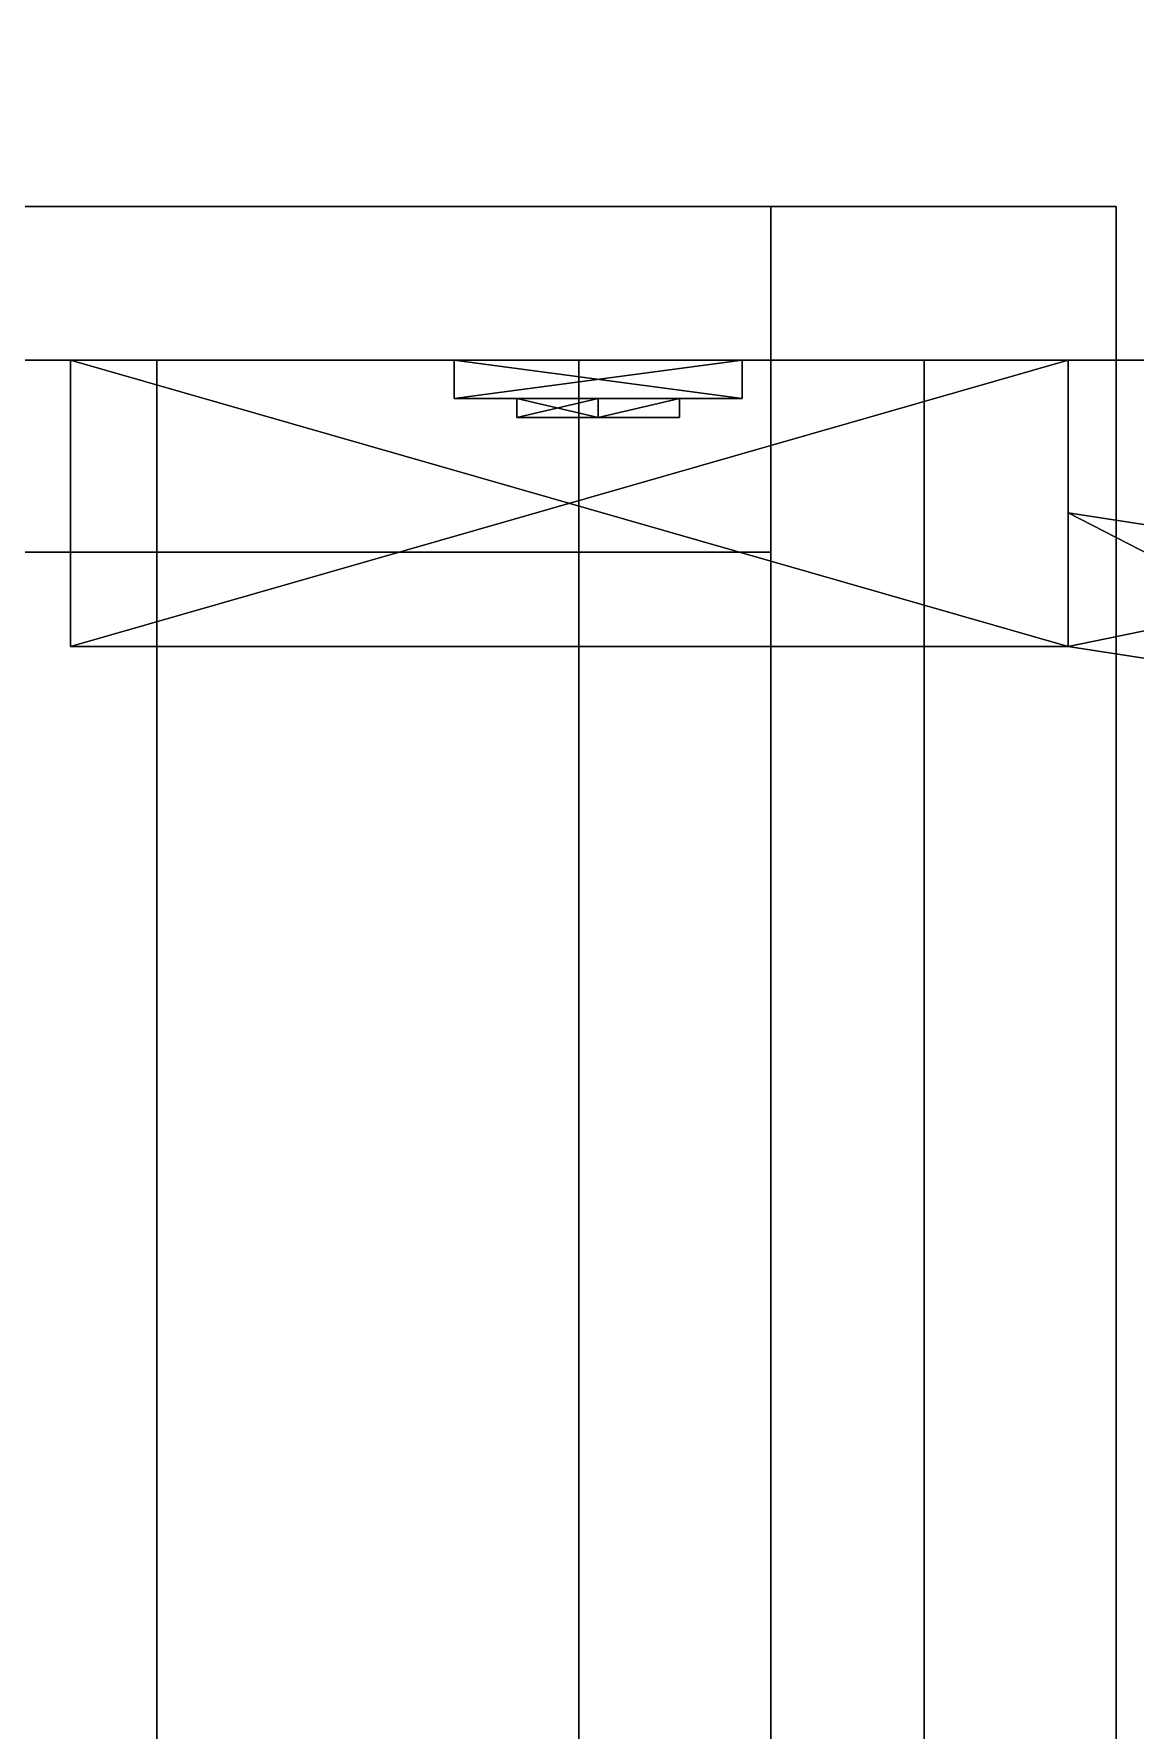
# Model space of a CAD drawing. Extents: x 0 to 2825, y -3457 to 0.
# Drawn here: x 663.6 to 721, y -1966.4 to -1878 of the extents above; entities that cross this region are included whole.
import ezdxf

# ---------------------------------------------------------------- set-up
doc = ezdxf.new("R2010")
doc.units = 0
for name, color, linetype in [('LAYER0', 7, 'CONTINUOUS'), ('LAYER1', 7, 'CONTINUOUS'), ('LAYER385', 253, 'CONTINUOUS'), ('LAYER389', 7, 'CONTINUOUS'), ('LAYER393', 7, 'CONTINUOUS'), ('LAYER394', 7, 'CONTINUOUS'), ('LAYER532', 7, 'CONTINUOUS'), ('LAYER533', 7, 'CONTINUOUS'), ('LAYER547', 253, 'CONTINUOUS'), ('LAYER549', 253, 'CONTINUOUS'), ('LAYER551', 253, 'CONTINUOUS'), ('LAYER553', 253, 'CONTINUOUS'), ('LAYER555', 253, 'CONTINUOUS'), ('LAYER588', 253, 'CONTINUOUS'), ('LAYER694', 253, 'CONTINUOUS')]:
    doc.layers.add(name, color=color, linetype=linetype)

msp = doc.modelspace()

# ---------------------------------------------------------------- linework, layer by layer
at = {"layer": 'LAYER0', "invisible_edges": 1}
for points in [[(2825, 0), (0, -3457), (0, 0), (2825, 0)], [(2825, -3457, 5), (0, 0, 5), (0, -3457, 5), (2825, -3457, 5)], [(0, 0, 5), (2825, -3457, 5), (2825, 0, 5), (0, 0, 5)], [(0, -3457), (2825, 0), (2825, -3457), (0, -3457)]]:
    msp.add_3dface(points, dxfattribs=at)
at = {"layer": 'LAYER385', "invisible_edges": 1}
for points in [[(150, -1895, 5), (730, -1877, 5), (730, -1895, 5), (150, -1895, 5)], [(730, -1877, 5), (150, -1895, 5), (150, -1877, 5), (730, -1877, 5)], [(150, -1877, 2550), (730, -1895, 2550), (730, -1877, 2550), (150, -1877, 2550)], [(730, -1895, 2550), (150, -1877, 2550), (150, -1895, 2550), (730, -1895, 2550)], [(150, -1895, 5), (730, -1895, 2550), (150, -1895, 2550), (150, -1895, 5)], [(730, -1895, 2550), (150, -1895, 5), (730, -1895, 5), (730, -1895, 2550)]]:
    msp.add_3dface(points, dxfattribs=at)
at = {"layer": 'LAYER389', "invisible_edges": 1}
for points in [[(150, -2568, 2549), (730, -1895, 2549), (150, -1895, 2549), (150, -2568, 2549)], [(730, -1895, 2549), (150, -2568, 2549), (730, -2568, 2549), (730, -1895, 2549)], [(150, -1895, 2531), (730, -1895, 2549), (730, -1895, 2531), (150, -1895, 2531)], [(730, -1895, 2549), (150, -1895, 2531), (150, -1895, 2549), (730, -1895, 2549)], [(730, -2568, 2531), (150, -1895, 2531), (730, -1895, 2531), (730, -2568, 2531)], [(150, -1895, 2531), (730, -2568, 2531), (150, -2568, 2531), (150, -1895, 2531)]]:
    msp.add_3dface(points, dxfattribs=at)
at = {"layer": 'LAYER393', "invisible_edges": 1}
for points in [[(150, -1895, 85), (730, -2568, 85), (150, -2568, 85), (150, -1895, 85)], [(730, -2568, 85), (150, -1895, 85), (730, -1895, 85), (730, -2568, 85)], [(150, -1895, 85), (730, -1895, 103), (730, -1895, 85), (150, -1895, 85)], [(730, -1895, 103), (150, -1895, 85), (150, -1895, 103), (730, -1895, 103)], [(730, -1895, 103), (150, -2568, 103), (730, -2568, 103), (730, -1895, 103)], [(150, -2568, 103), (730, -1895, 103), (150, -1895, 103), (150, -2568, 103)]]:
    msp.add_3dface(points, dxfattribs=at)
at = {"layer": 'LAYER394', "invisible_edges": 1}
for points in [[(692, -1895, 85), (692, -2568, 5), (692, -2568, 85), (692, -1895, 85)], [(692, -2568, 5), (692, -1895, 85), (692, -1895, 5), (692, -2568, 5)], [(710, -1895, 5), (692, -2568, 5), (692, -1895, 5), (710, -1895, 5)], [(692, -2568, 5), (710, -1895, 5), (710, -2568, 5), (692, -2568, 5)], [(692, -1895, 85), (710, -1895, 5), (692, -1895, 5), (692, -1895, 85)], [(710, -1895, 5), (692, -1895, 85), (710, -1895, 85), (710, -1895, 5)], [(710, -2568, 85), (692, -1895, 85), (692, -2568, 85), (710, -2568, 85)], [(692, -1895, 85), (710, -2568, 85), (710, -1895, 85), (692, -1895, 85)], [(710, -1895, 5), (710, -2568, 85), (710, -2568, 5), (710, -1895, 5)], [(710, -2568, 85), (710, -1895, 5), (710, -1895, 85), (710, -2568, 85)]]:
    msp.add_3dface(points, dxfattribs=at)
at = {"layer": 'LAYER532', "invisible_edges": 1}
for points in [[(174.6, -2568, 1989), (670, -1895, 1989), (174.6, -1895, 1989), (174.6, -2568, 1989)], [(670, -1895, 1989), (174.6, -2568, 1989), (670, -2568, 1989), (670, -1895, 1989)], [(174.6, -1895, 1971), (670, -1895, 1989), (670, -1895, 1971), (174.6, -1895, 1971)], [(670, -1895, 1989), (174.6, -1895, 1971), (174.6, -1895, 1989), (670, -1895, 1989)], [(670, -2568, 1971), (174.6, -1895, 1971), (670, -1895, 1971), (670, -2568, 1971)], [(174.6, -1895, 1971), (670, -2568, 1971), (174.6, -2568, 1971), (174.6, -1895, 1971)], [(670, -2568, 1971), (670, -1895, 1989), (670, -2568, 1989), (670, -2568, 1971)], [(670, -1895, 1989), (670, -2568, 1971), (670, -1895, 1971), (670, -1895, 1989)]]:
    msp.add_3dface(points, dxfattribs=at)
at = {"layer": 'LAYER533', "invisible_edges": 1}
for points in [[(174.6, -2568, 971), (670, -1895, 971), (174.6, -1895, 971), (174.6, -2568, 971)], [(670, -1895, 971), (174.6, -2568, 971), (670, -2568, 971), (670, -1895, 971)], [(174.6, -1895, 953), (670, -1895, 971), (670, -1895, 953), (174.6, -1895, 953)], [(670, -1895, 971), (174.6, -1895, 953), (174.6, -1895, 971), (670, -1895, 971)], [(670, -2568, 953), (174.6, -1895, 953), (670, -1895, 953), (670, -2568, 953)], [(174.6, -1895, 953), (670, -2568, 953), (174.6, -2568, 953), (174.6, -1895, 953)], [(670, -2568, 953), (670, -1895, 971), (670, -2568, 971), (670, -2568, 953)], [(670, -1895, 971), (670, -2568, 953), (670, -1895, 953), (670, -1895, 971)]]:
    msp.add_3dface(points, dxfattribs=at)
at = {"layer": 'LAYER547'}
for points in [[(717.5, -1895, 181.2174), (717.5, -1909.921, 181.2174), (665.5, -1895, 181.2174), (717.5, -1895, 181.2174)], [(665.5, -1895, 181.2174), (717.5, -1909.921, 181.2174), (665.5, -1909.921, 181.2174), (665.5, -1895, 181.2174)], [(665.5, -1895, 181.2174), (665.5, -1909.921, 181.2174), (665.5, -1895, 194.7826), (665.5, -1895, 181.2174)], [(665.5, -1895, 194.7826), (665.5, -1909.921, 181.2174), (665.5, -1909.921, 194.7826), (665.5, -1895, 194.7826)], [(665.5, -1895, 194.7826), (665.5, -1909.921, 194.7826), (717.5, -1895, 194.7826), (665.5, -1895, 194.7826)], [(717.5, -1895, 194.7826), (665.5, -1909.921, 194.7826), (717.5, -1909.921, 194.7826), (717.5, -1895, 194.7826)], [(700.5, -1896.99, 214), (700.5, -1895, 214), (685.5, -1895, 214), (700.5, -1896.99, 214)], [(700.5, -1896.99, 214), (685.5, -1895, 214), (685.5, -1896.99, 214), (700.5, -1896.99, 214)], [(685.5, -1896.99, 214), (685.5, -1895, 214), (685.5, -1895, 162), (685.5, -1896.99, 214)], [(685.5, -1896.99, 214), (685.5, -1895, 162), (685.5, -1896.99, 162), (685.5, -1896.99, 214)], [(685.5, -1896.99, 162), (685.5, -1895, 162), (700.5, -1895, 162), (685.5, -1896.99, 162)], [(685.5, -1896.99, 162), (700.5, -1895, 162), (700.5, -1896.99, 162), (685.5, -1896.99, 162)], [(700.5, -1895, 162), (700.5, -1895, 214), (700.5, -1896.99, 214), (700.5, -1895, 162)], [(700.5, -1895, 162), (700.5, -1896.99, 214), (700.5, -1896.99, 162), (700.5, -1895, 162)], [(700.5, -1896.99, 162), (700.5, -1896.99, 214), (685.5, -1896.99, 214), (700.5, -1896.99, 162)], [(700.5, -1896.99, 162), (685.5, -1896.99, 214), (685.5, -1896.99, 162), (700.5, -1896.99, 162)], [(693, -1897.984, 201.2909), (688.7574, -1897.984, 206.087), (693, -1896.99, 201.2909), (693, -1897.984, 201.2909)], [(693, -1896.99, 201.2909), (688.7574, -1897.984, 206.087), (688.7574, -1896.99, 206.087), (693, -1896.99, 201.2909)], [(688.7574, -1897.984, 206.087), (693, -1897.984, 210.883), (688.7574, -1896.99, 206.087), (688.7574, -1897.984, 206.087)], [(688.7574, -1896.99, 206.087), (693, -1897.984, 210.883), (693, -1896.99, 210.883), (688.7574, -1896.99, 206.087)], [(693, -1896.99, 210.883), (688.7574, -1896.99, 206.087), (693, -1896.99, 201.2909), (693, -1896.99, 210.883)], [(693, -1897.984, 165.117), (688.7574, -1897.984, 169.913), (693, -1896.99, 165.117), (693, -1897.984, 165.117)], [(693, -1896.99, 165.117), (688.7574, -1897.984, 169.913), (688.7574, -1896.99, 169.913), (693, -1896.99, 165.117)], [(688.7574, -1897.984, 169.913), (693, -1897.984, 174.7091), (688.7574, -1896.99, 169.913), (688.7574, -1897.984, 169.913)], [(688.7574, -1896.99, 169.913), (693, -1897.984, 174.7091), (693, -1896.99, 174.7091), (688.7574, -1896.99, 169.913)], [(693, -1896.99, 174.7091), (688.7574, -1896.99, 169.913), (693, -1896.99, 165.117), (693, -1896.99, 174.7091)], [(697.2426, -1897.984, 206.087), (693, -1897.984, 201.2909), (697.2426, -1896.99, 206.087), (697.2426, -1897.984, 206.087)], [(697.2426, -1896.99, 206.087), (693, -1897.984, 201.2909), (693, -1896.99, 201.2909), (697.2426, -1896.99, 206.087)], [(693, -1896.99, 210.883), (693, -1896.99, 201.2909), (697.2426, -1896.99, 206.087), (693, -1896.99, 210.883)], [(693, -1896.99, 210.883), (693, -1897.984, 210.883), (697.2426, -1896.99, 206.087), (693, -1896.99, 210.883)], [(697.2426, -1896.99, 206.087), (693, -1897.984, 210.883), (697.2426, -1897.984, 206.087), (697.2426, -1896.99, 206.087)], [(697.2426, -1897.984, 169.913), (693, -1897.984, 165.117), (697.2426, -1896.99, 169.913), (697.2426, -1897.984, 169.913)], [(697.2426, -1896.99, 169.913), (693, -1897.984, 165.117), (693, -1896.99, 165.117), (697.2426, -1896.99, 169.913)], [(693, -1896.99, 174.7091), (693, -1896.99, 165.117), (697.2426, -1896.99, 169.913), (693, -1896.99, 174.7091)], [(693, -1896.99, 174.7091), (693, -1897.984, 174.7091), (697.2426, -1896.99, 169.913), (693, -1896.99, 174.7091)], [(697.2426, -1896.99, 169.913), (693, -1897.984, 174.7091), (697.2426, -1897.984, 169.913), (697.2426, -1896.99, 169.913)], [(693, -1897.984, 210.883), (688.7574, -1897.984, 206.087), (697.2426, -1897.984, 206.087), (693, -1897.984, 210.883)], [(697.2426, -1897.984, 206.087), (688.7574, -1897.984, 206.087), (693, -1897.984, 201.2909), (697.2426, -1897.984, 206.087)], [(693, -1897.984, 174.7091), (688.7574, -1897.984, 169.913), (697.2426, -1897.984, 169.913), (693, -1897.984, 174.7091)], [(697.2426, -1897.984, 169.913), (688.7574, -1897.984, 169.913), (693, -1897.984, 165.117), (697.2426, -1897.984, 169.913)], [(736.8654, -1905.942, 181.2174), (736.8654, -1912.906, 181.2174), (717.5, -1902.958, 181.2174), (736.8654, -1905.942, 181.2174)], [(717.5, -1902.958, 181.2174), (736.8654, -1912.906, 181.2174), (717.5, -1909.921, 181.2174), (717.5, -1902.958, 181.2174)], [(717.5, -1902.958, 194.7826), (717.5, -1909.921, 194.7826), (736.8654, -1905.942, 194.7826), (717.5, -1902.958, 194.7826)], [(736.8654, -1905.942, 194.7826), (717.5, -1909.921, 194.7826), (736.8654, -1912.906, 194.7826), (736.8654, -1905.942, 194.7826)], [(717.5, -1909.921, 181.2174), (717.5, -1909.921, 194.7826), (665.5, -1909.921, 181.2174), (717.5, -1909.921, 181.2174)], [(665.5, -1909.921, 181.2174), (717.5, -1909.921, 194.7826), (665.5, -1909.921, 194.7826), (665.5, -1909.921, 181.2174)], [(736.8654, -1912.906, 181.2174), (736.8654, -1912.906, 194.7826), (717.5, -1909.921, 181.2174), (736.8654, -1912.906, 181.2174)], [(717.5, -1909.921, 181.2174), (736.8654, -1912.906, 194.7826), (717.5, -1909.921, 194.7826), (717.5, -1909.921, 181.2174)]]:
    msp.add_3dface(points, dxfattribs=at)
at = {"layer": 'LAYER549'}
for points in [[(717.5, -1895, 745.9674), (717.5, -1909.921, 745.9674), (665.5, -1895, 745.9674), (717.5, -1895, 745.9674)], [(665.5, -1895, 745.9674), (717.5, -1909.921, 745.9674), (665.5, -1909.921, 745.9674), (665.5, -1895, 745.9674)], [(665.5, -1895, 745.9674), (665.5, -1909.921, 745.9674), (665.5, -1895, 759.5326), (665.5, -1895, 745.9674)], [(665.5, -1895, 759.5326), (665.5, -1909.921, 745.9674), (665.5, -1909.921, 759.5326), (665.5, -1895, 759.5326)], [(665.5, -1895, 759.5326), (665.5, -1909.921, 759.5326), (717.5, -1895, 759.5326), (665.5, -1895, 759.5326)], [(717.5, -1895, 759.5326), (665.5, -1909.921, 759.5326), (717.5, -1909.921, 759.5326), (717.5, -1895, 759.5326)], [(700.5, -1896.99, 778.75), (700.5, -1895, 778.75), (685.5, -1895, 778.75), (700.5, -1896.99, 778.75)], [(700.5, -1896.99, 778.75), (685.5, -1895, 778.75), (685.5, -1896.99, 778.75), (700.5, -1896.99, 778.75)], [(685.5, -1896.99, 778.75), (685.5, -1895, 778.75), (685.5, -1895, 726.75), (685.5, -1896.99, 778.75)], [(685.5, -1896.99, 778.75), (685.5, -1895, 726.75), (685.5, -1896.99, 726.75), (685.5, -1896.99, 778.75)], [(685.5, -1896.99, 726.75), (685.5, -1895, 726.75), (700.5, -1895, 726.75), (685.5, -1896.99, 726.75)], [(685.5, -1896.99, 726.75), (700.5, -1895, 726.75), (700.5, -1896.99, 726.75), (685.5, -1896.99, 726.75)], [(700.5, -1895, 726.75), (700.5, -1895, 778.75), (700.5, -1896.99, 778.75), (700.5, -1895, 726.75)], [(700.5, -1895, 726.75), (700.5, -1896.99, 778.75), (700.5, -1896.99, 726.75), (700.5, -1895, 726.75)], [(700.5, -1896.99, 726.75), (700.5, -1896.99, 778.75), (685.5, -1896.99, 778.75), (700.5, -1896.99, 726.75)], [(700.5, -1896.99, 726.75), (685.5, -1896.99, 778.75), (685.5, -1896.99, 726.75), (700.5, -1896.99, 726.75)], [(693, -1897.984, 766.041), (688.7574, -1897.984, 770.837), (693, -1896.99, 766.041), (693, -1897.984, 766.041)], [(693, -1896.99, 766.041), (688.7574, -1897.984, 770.837), (688.7574, -1896.99, 770.837), (693, -1896.99, 766.041)], [(688.7574, -1897.984, 770.837), (693, -1897.984, 775.633), (688.7574, -1896.99, 770.837), (688.7574, -1897.984, 770.837)], [(688.7574, -1896.99, 770.837), (693, -1897.984, 775.633), (693, -1896.99, 775.633), (688.7574, -1896.99, 770.837)], [(693, -1896.99, 775.633), (688.7574, -1896.99, 770.837), (693, -1896.99, 766.041), (693, -1896.99, 775.633)], [(693, -1897.984, 729.867), (688.7574, -1897.984, 734.663), (693, -1896.99, 729.867), (693, -1897.984, 729.867)], [(693, -1896.99, 729.867), (688.7574, -1897.984, 734.663), (688.7574, -1896.99, 734.663), (693, -1896.99, 729.867)], [(688.7574, -1897.984, 734.663), (693, -1897.984, 739.459), (688.7574, -1896.99, 734.663), (688.7574, -1897.984, 734.663)], [(688.7574, -1896.99, 734.663), (693, -1897.984, 739.459), (693, -1896.99, 739.459), (688.7574, -1896.99, 734.663)], [(693, -1896.99, 739.459), (688.7574, -1896.99, 734.663), (693, -1896.99, 729.867), (693, -1896.99, 739.459)], [(697.2426, -1897.984, 770.837), (693, -1897.984, 766.041), (697.2426, -1896.99, 770.837), (697.2426, -1897.984, 770.837)], [(697.2426, -1896.99, 770.837), (693, -1897.984, 766.041), (693, -1896.99, 766.041), (697.2426, -1896.99, 770.837)], [(693, -1896.99, 775.633), (693, -1896.99, 766.041), (697.2426, -1896.99, 770.837), (693, -1896.99, 775.633)], [(693, -1896.99, 775.633), (693, -1897.984, 775.633), (697.2426, -1896.99, 770.837), (693, -1896.99, 775.633)], [(697.2426, -1896.99, 770.837), (693, -1897.984, 775.633), (697.2426, -1897.984, 770.837), (697.2426, -1896.99, 770.837)], [(697.2426, -1897.984, 734.663), (693, -1897.984, 729.867), (697.2426, -1896.99, 734.663), (697.2426, -1897.984, 734.663)], [(697.2426, -1896.99, 734.663), (693, -1897.984, 729.867), (693, -1896.99, 729.867), (697.2426, -1896.99, 734.663)], [(693, -1896.99, 739.459), (693, -1896.99, 729.867), (697.2426, -1896.99, 734.663), (693, -1896.99, 739.459)], [(693, -1896.99, 739.459), (693, -1897.984, 739.459), (697.2426, -1896.99, 734.663), (693, -1896.99, 739.459)], [(697.2426, -1896.99, 734.663), (693, -1897.984, 739.459), (697.2426, -1897.984, 734.663), (697.2426, -1896.99, 734.663)], [(693, -1897.984, 775.633), (688.7574, -1897.984, 770.837), (697.2426, -1897.984, 770.837), (693, -1897.984, 775.633)], [(697.2426, -1897.984, 770.837), (688.7574, -1897.984, 770.837), (693, -1897.984, 766.041), (697.2426, -1897.984, 770.837)], [(693, -1897.984, 739.459), (688.7574, -1897.984, 734.663), (697.2426, -1897.984, 734.663), (693, -1897.984, 739.459)], [(697.2426, -1897.984, 734.663), (688.7574, -1897.984, 734.663), (693, -1897.984, 729.867), (697.2426, -1897.984, 734.663)], [(736.8654, -1905.942, 745.9674), (736.8654, -1912.906, 745.9674), (717.5, -1902.958, 745.9674), (736.8654, -1905.942, 745.9674)], [(717.5, -1902.958, 745.9674), (736.8654, -1912.906, 745.9674), (717.5, -1909.921, 745.9674), (717.5, -1902.958, 745.9674)], [(717.5, -1902.958, 759.5326), (717.5, -1909.921, 759.5326), (736.8654, -1905.942, 759.5326), (717.5, -1902.958, 759.5326)], [(736.8654, -1905.942, 759.5326), (717.5, -1909.921, 759.5326), (736.8654, -1912.906, 759.5326), (736.8654, -1905.942, 759.5326)], [(717.5, -1909.921, 745.9674), (717.5, -1909.921, 759.5326), (665.5, -1909.921, 745.9674), (717.5, -1909.921, 745.9674)], [(665.5, -1909.921, 745.9674), (717.5, -1909.921, 759.5326), (665.5, -1909.921, 759.5326), (665.5, -1909.921, 745.9674)], [(736.8654, -1912.906, 745.9674), (736.8654, -1912.906, 759.5326), (717.5, -1909.921, 745.9674), (736.8654, -1912.906, 745.9674)], [(717.5, -1909.921, 745.9674), (736.8654, -1912.906, 759.5326), (717.5, -1909.921, 759.5326), (717.5, -1909.921, 745.9674)]]:
    msp.add_3dface(points, dxfattribs=at)
at = {"layer": 'LAYER551'}
for points in [[(717.5, -1895, 1310.717), (717.5, -1909.921, 1310.717), (665.5, -1895, 1310.717), (717.5, -1895, 1310.717)], [(665.5, -1895, 1310.717), (717.5, -1909.921, 1310.717), (665.5, -1909.921, 1310.717), (665.5, -1895, 1310.717)], [(665.5, -1895, 1310.717), (665.5, -1909.921, 1310.717), (665.5, -1895, 1324.283), (665.5, -1895, 1310.717)], [(665.5, -1895, 1324.283), (665.5, -1909.921, 1310.717), (665.5, -1909.921, 1324.283), (665.5, -1895, 1324.283)], [(665.5, -1895, 1324.283), (665.5, -1909.921, 1324.283), (717.5, -1895, 1324.283), (665.5, -1895, 1324.283)], [(717.5, -1895, 1324.283), (665.5, -1909.921, 1324.283), (717.5, -1909.921, 1324.283), (717.5, -1895, 1324.283)], [(700.5, -1896.99, 1343.5), (700.5, -1895, 1343.5), (685.5, -1895, 1343.5), (700.5, -1896.99, 1343.5)], [(700.5, -1896.99, 1343.5), (685.5, -1895, 1343.5), (685.5, -1896.99, 1343.5), (700.5, -1896.99, 1343.5)], [(685.5, -1896.99, 1343.5), (685.5, -1895, 1343.5), (685.5, -1895, 1291.5), (685.5, -1896.99, 1343.5)], [(685.5, -1896.99, 1343.5), (685.5, -1895, 1291.5), (685.5, -1896.99, 1291.5), (685.5, -1896.99, 1343.5)], [(685.5, -1896.99, 1291.5), (685.5, -1895, 1291.5), (700.5, -1895, 1291.5), (685.5, -1896.99, 1291.5)], [(685.5, -1896.99, 1291.5), (700.5, -1895, 1291.5), (700.5, -1896.99, 1291.5), (685.5, -1896.99, 1291.5)], [(700.5, -1895, 1291.5), (700.5, -1895, 1343.5), (700.5, -1896.99, 1343.5), (700.5, -1895, 1291.5)], [(700.5, -1895, 1291.5), (700.5, -1896.99, 1343.5), (700.5, -1896.99, 1291.5), (700.5, -1895, 1291.5)], [(700.5, -1896.99, 1291.5), (700.5, -1896.99, 1343.5), (685.5, -1896.99, 1343.5), (700.5, -1896.99, 1291.5)], [(700.5, -1896.99, 1291.5), (685.5, -1896.99, 1343.5), (685.5, -1896.99, 1291.5), (700.5, -1896.99, 1291.5)], [(693, -1897.984, 1330.791), (688.7574, -1897.984, 1335.587), (693, -1896.99, 1330.791), (693, -1897.984, 1330.791)], [(693, -1896.99, 1330.791), (688.7574, -1897.984, 1335.587), (688.7574, -1896.99, 1335.587), (693, -1896.99, 1330.791)], [(688.7574, -1897.984, 1335.587), (693, -1897.984, 1340.383), (688.7574, -1896.99, 1335.587), (688.7574, -1897.984, 1335.587)], [(688.7574, -1896.99, 1335.587), (693, -1897.984, 1340.383), (693, -1896.99, 1340.383), (688.7574, -1896.99, 1335.587)], [(693, -1896.99, 1340.383), (688.7574, -1896.99, 1335.587), (693, -1896.99, 1330.791), (693, -1896.99, 1340.383)], [(693, -1897.984, 1294.617), (688.7574, -1897.984, 1299.413), (693, -1896.99, 1294.617), (693, -1897.984, 1294.617)], [(693, -1896.99, 1294.617), (688.7574, -1897.984, 1299.413), (688.7574, -1896.99, 1299.413), (693, -1896.99, 1294.617)], [(688.7574, -1897.984, 1299.413), (693, -1897.984, 1304.209), (688.7574, -1896.99, 1299.413), (688.7574, -1897.984, 1299.413)], [(688.7574, -1896.99, 1299.413), (693, -1897.984, 1304.209), (693, -1896.99, 1304.209), (688.7574, -1896.99, 1299.413)], [(693, -1896.99, 1304.209), (688.7574, -1896.99, 1299.413), (693, -1896.99, 1294.617), (693, -1896.99, 1304.209)], [(697.2426, -1897.984, 1335.587), (693, -1897.984, 1330.791), (697.2426, -1896.99, 1335.587), (697.2426, -1897.984, 1335.587)], [(697.2426, -1896.99, 1335.587), (693, -1897.984, 1330.791), (693, -1896.99, 1330.791), (697.2426, -1896.99, 1335.587)], [(693, -1896.99, 1340.383), (693, -1896.99, 1330.791), (697.2426, -1896.99, 1335.587), (693, -1896.99, 1340.383)], [(693, -1896.99, 1340.383), (693, -1897.984, 1340.383), (697.2426, -1896.99, 1335.587), (693, -1896.99, 1340.383)], [(697.2426, -1896.99, 1335.587), (693, -1897.984, 1340.383), (697.2426, -1897.984, 1335.587), (697.2426, -1896.99, 1335.587)], [(697.2426, -1897.984, 1299.413), (693, -1897.984, 1294.617), (697.2426, -1896.99, 1299.413), (697.2426, -1897.984, 1299.413)], [(697.2426, -1896.99, 1299.413), (693, -1897.984, 1294.617), (693, -1896.99, 1294.617), (697.2426, -1896.99, 1299.413)], [(693, -1896.99, 1304.209), (693, -1896.99, 1294.617), (697.2426, -1896.99, 1299.413), (693, -1896.99, 1304.209)], [(693, -1896.99, 1304.209), (693, -1897.984, 1304.209), (697.2426, -1896.99, 1299.413), (693, -1896.99, 1304.209)], [(697.2426, -1896.99, 1299.413), (693, -1897.984, 1304.209), (697.2426, -1897.984, 1299.413), (697.2426, -1896.99, 1299.413)], [(693, -1897.984, 1340.383), (688.7574, -1897.984, 1335.587), (697.2426, -1897.984, 1335.587), (693, -1897.984, 1340.383)], [(697.2426, -1897.984, 1335.587), (688.7574, -1897.984, 1335.587), (693, -1897.984, 1330.791), (697.2426, -1897.984, 1335.587)], [(693, -1897.984, 1304.209), (688.7574, -1897.984, 1299.413), (697.2426, -1897.984, 1299.413), (693, -1897.984, 1304.209)], [(697.2426, -1897.984, 1299.413), (688.7574, -1897.984, 1299.413), (693, -1897.984, 1294.617), (697.2426, -1897.984, 1299.413)], [(736.8654, -1905.942, 1310.717), (736.8654, -1912.906, 1310.717), (717.5, -1902.958, 1310.717), (736.8654, -1905.942, 1310.717)], [(717.5, -1902.958, 1310.717), (736.8654, -1912.906, 1310.717), (717.5, -1909.921, 1310.717), (717.5, -1902.958, 1310.717)], [(717.5, -1902.958, 1324.283), (717.5, -1909.921, 1324.283), (736.8654, -1905.942, 1324.283), (717.5, -1902.958, 1324.283)], [(736.8654, -1905.942, 1324.283), (717.5, -1909.921, 1324.283), (736.8654, -1912.906, 1324.283), (736.8654, -1905.942, 1324.283)], [(717.5, -1909.921, 1310.717), (717.5, -1909.921, 1324.283), (665.5, -1909.921, 1310.717), (717.5, -1909.921, 1310.717)], [(665.5, -1909.921, 1310.717), (717.5, -1909.921, 1324.283), (665.5, -1909.921, 1324.283), (665.5, -1909.921, 1310.717)], [(736.8654, -1912.906, 1310.717), (736.8654, -1912.906, 1324.283), (717.5, -1909.921, 1310.717), (736.8654, -1912.906, 1310.717)], [(717.5, -1909.921, 1310.717), (736.8654, -1912.906, 1324.283), (717.5, -1909.921, 1324.283), (717.5, -1909.921, 1310.717)]]:
    msp.add_3dface(points, dxfattribs=at)
at = {"layer": 'LAYER553'}
for points in [[(717.5, -1895, 1875.467), (717.5, -1909.921, 1875.467), (665.5, -1895, 1875.467), (717.5, -1895, 1875.467)], [(665.5, -1895, 1875.467), (717.5, -1909.921, 1875.467), (665.5, -1909.921, 1875.467), (665.5, -1895, 1875.467)], [(665.5, -1895, 1875.467), (665.5, -1909.921, 1875.467), (665.5, -1895, 1889.033), (665.5, -1895, 1875.467)], [(665.5, -1895, 1889.033), (665.5, -1909.921, 1875.467), (665.5, -1909.921, 1889.033), (665.5, -1895, 1889.033)], [(665.5, -1895, 1889.033), (665.5, -1909.921, 1889.033), (717.5, -1895, 1889.033), (665.5, -1895, 1889.033)], [(717.5, -1895, 1889.033), (665.5, -1909.921, 1889.033), (717.5, -1909.921, 1889.033), (717.5, -1895, 1889.033)], [(700.5, -1896.99, 1908.25), (700.5, -1895, 1908.25), (685.5, -1895, 1908.25), (700.5, -1896.99, 1908.25)], [(700.5, -1896.99, 1908.25), (685.5, -1895, 1908.25), (685.5, -1896.99, 1908.25), (700.5, -1896.99, 1908.25)], [(685.5, -1896.99, 1908.25), (685.5, -1895, 1908.25), (685.5, -1895, 1856.25), (685.5, -1896.99, 1908.25)], [(685.5, -1896.99, 1908.25), (685.5, -1895, 1856.25), (685.5, -1896.99, 1856.25), (685.5, -1896.99, 1908.25)], [(685.5, -1896.99, 1856.25), (685.5, -1895, 1856.25), (700.5, -1895, 1856.25), (685.5, -1896.99, 1856.25)], [(685.5, -1896.99, 1856.25), (700.5, -1895, 1856.25), (700.5, -1896.99, 1856.25), (685.5, -1896.99, 1856.25)], [(700.5, -1895, 1856.25), (700.5, -1895, 1908.25), (700.5, -1896.99, 1908.25), (700.5, -1895, 1856.25)], [(700.5, -1895, 1856.25), (700.5, -1896.99, 1908.25), (700.5, -1896.99, 1856.25), (700.5, -1895, 1856.25)], [(700.5, -1896.99, 1856.25), (700.5, -1896.99, 1908.25), (685.5, -1896.99, 1908.25), (700.5, -1896.99, 1856.25)], [(700.5, -1896.99, 1856.25), (685.5, -1896.99, 1908.25), (685.5, -1896.99, 1856.25), (700.5, -1896.99, 1856.25)], [(693, -1897.984, 1895.541), (688.7574, -1897.984, 1900.337), (693, -1896.99, 1895.541), (693, -1897.984, 1895.541)], [(693, -1896.99, 1895.541), (688.7574, -1897.984, 1900.337), (688.7574, -1896.99, 1900.337), (693, -1896.99, 1895.541)], [(688.7574, -1897.984, 1900.337), (693, -1897.984, 1905.133), (688.7574, -1896.99, 1900.337), (688.7574, -1897.984, 1900.337)], [(688.7574, -1896.99, 1900.337), (693, -1897.984, 1905.133), (693, -1896.99, 1905.133), (688.7574, -1896.99, 1900.337)], [(693, -1896.99, 1905.133), (688.7574, -1896.99, 1900.337), (693, -1896.99, 1895.541), (693, -1896.99, 1905.133)], [(693, -1897.984, 1859.367), (688.7574, -1897.984, 1864.163), (693, -1896.99, 1859.367), (693, -1897.984, 1859.367)], [(693, -1896.99, 1859.367), (688.7574, -1897.984, 1864.163), (688.7574, -1896.99, 1864.163), (693, -1896.99, 1859.367)], [(688.7574, -1897.984, 1864.163), (693, -1897.984, 1868.959), (688.7574, -1896.99, 1864.163), (688.7574, -1897.984, 1864.163)], [(688.7574, -1896.99, 1864.163), (693, -1897.984, 1868.959), (693, -1896.99, 1868.959), (688.7574, -1896.99, 1864.163)], [(693, -1896.99, 1868.959), (688.7574, -1896.99, 1864.163), (693, -1896.99, 1859.367), (693, -1896.99, 1868.959)], [(697.2426, -1897.984, 1900.337), (693, -1897.984, 1895.541), (697.2426, -1896.99, 1900.337), (697.2426, -1897.984, 1900.337)], [(697.2426, -1896.99, 1900.337), (693, -1897.984, 1895.541), (693, -1896.99, 1895.541), (697.2426, -1896.99, 1900.337)], [(693, -1896.99, 1905.133), (693, -1896.99, 1895.541), (697.2426, -1896.99, 1900.337), (693, -1896.99, 1905.133)], [(693, -1896.99, 1905.133), (693, -1897.984, 1905.133), (697.2426, -1896.99, 1900.337), (693, -1896.99, 1905.133)], [(697.2426, -1896.99, 1900.337), (693, -1897.984, 1905.133), (697.2426, -1897.984, 1900.337), (697.2426, -1896.99, 1900.337)], [(697.2426, -1897.984, 1864.163), (693, -1897.984, 1859.367), (697.2426, -1896.99, 1864.163), (697.2426, -1897.984, 1864.163)], [(697.2426, -1896.99, 1864.163), (693, -1897.984, 1859.367), (693, -1896.99, 1859.367), (697.2426, -1896.99, 1864.163)], [(693, -1896.99, 1868.959), (693, -1896.99, 1859.367), (697.2426, -1896.99, 1864.163), (693, -1896.99, 1868.959)], [(693, -1896.99, 1868.959), (693, -1897.984, 1868.959), (697.2426, -1896.99, 1864.163), (693, -1896.99, 1868.959)], [(697.2426, -1896.99, 1864.163), (693, -1897.984, 1868.959), (697.2426, -1897.984, 1864.163), (697.2426, -1896.99, 1864.163)], [(693, -1897.984, 1905.133), (688.7574, -1897.984, 1900.337), (697.2426, -1897.984, 1900.337), (693, -1897.984, 1905.133)], [(697.2426, -1897.984, 1900.337), (688.7574, -1897.984, 1900.337), (693, -1897.984, 1895.541), (697.2426, -1897.984, 1900.337)], [(693, -1897.984, 1868.959), (688.7574, -1897.984, 1864.163), (697.2426, -1897.984, 1864.163), (693, -1897.984, 1868.959)], [(697.2426, -1897.984, 1864.163), (688.7574, -1897.984, 1864.163), (693, -1897.984, 1859.367), (697.2426, -1897.984, 1864.163)], [(736.8654, -1905.942, 1875.467), (736.8654, -1912.906, 1875.467), (717.5, -1902.958, 1875.467), (736.8654, -1905.942, 1875.467)], [(717.5, -1902.958, 1875.467), (736.8654, -1912.906, 1875.467), (717.5, -1909.921, 1875.467), (717.5, -1902.958, 1875.467)], [(717.5, -1902.958, 1889.033), (717.5, -1909.921, 1889.033), (736.8654, -1905.942, 1889.033), (717.5, -1902.958, 1889.033)], [(736.8654, -1905.942, 1889.033), (717.5, -1909.921, 1889.033), (736.8654, -1912.906, 1889.033), (736.8654, -1905.942, 1889.033)], [(717.5, -1909.921, 1875.467), (717.5, -1909.921, 1889.033), (665.5, -1909.921, 1875.467), (717.5, -1909.921, 1875.467)], [(665.5, -1909.921, 1875.467), (717.5, -1909.921, 1889.033), (665.5, -1909.921, 1889.033), (665.5, -1909.921, 1875.467)], [(736.8654, -1912.906, 1875.467), (736.8654, -1912.906, 1889.033), (717.5, -1909.921, 1875.467), (736.8654, -1912.906, 1875.467)], [(717.5, -1909.921, 1875.467), (736.8654, -1912.906, 1889.033), (717.5, -1909.921, 1889.033), (717.5, -1909.921, 1875.467)]]:
    msp.add_3dface(points, dxfattribs=at)
at = {"layer": 'LAYER555'}
for points in [[(717.5, -1895, 2440.217), (717.5, -1909.921, 2440.217), (665.5, -1895, 2440.217), (717.5, -1895, 2440.217)], [(665.5, -1895, 2440.217), (717.5, -1909.921, 2440.217), (665.5, -1909.921, 2440.217), (665.5, -1895, 2440.217)], [(665.5, -1895, 2440.217), (665.5, -1909.921, 2440.217), (665.5, -1895, 2453.783), (665.5, -1895, 2440.217)], [(665.5, -1895, 2453.783), (665.5, -1909.921, 2440.217), (665.5, -1909.921, 2453.783), (665.5, -1895, 2453.783)], [(665.5, -1895, 2453.783), (665.5, -1909.921, 2453.783), (717.5, -1895, 2453.783), (665.5, -1895, 2453.783)], [(717.5, -1895, 2453.783), (665.5, -1909.921, 2453.783), (717.5, -1909.921, 2453.783), (717.5, -1895, 2453.783)], [(700.5, -1896.99, 2473), (700.5, -1895, 2473), (685.5, -1895, 2473), (700.5, -1896.99, 2473)], [(700.5, -1896.99, 2473), (685.5, -1895, 2473), (685.5, -1896.99, 2473), (700.5, -1896.99, 2473)], [(685.5, -1896.99, 2473), (685.5, -1895, 2473), (685.5, -1895, 2421), (685.5, -1896.99, 2473)], [(685.5, -1896.99, 2473), (685.5, -1895, 2421), (685.5, -1896.99, 2421), (685.5, -1896.99, 2473)], [(685.5, -1896.99, 2421), (685.5, -1895, 2421), (700.5, -1895, 2421), (685.5, -1896.99, 2421)], [(685.5, -1896.99, 2421), (700.5, -1895, 2421), (700.5, -1896.99, 2421), (685.5, -1896.99, 2421)], [(700.5, -1895, 2421), (700.5, -1895, 2473), (700.5, -1896.99, 2473), (700.5, -1895, 2421)], [(700.5, -1895, 2421), (700.5, -1896.99, 2473), (700.5, -1896.99, 2421), (700.5, -1895, 2421)], [(700.5, -1896.99, 2421), (700.5, -1896.99, 2473), (685.5, -1896.99, 2473), (700.5, -1896.99, 2421)], [(700.5, -1896.99, 2421), (685.5, -1896.99, 2473), (685.5, -1896.99, 2421), (700.5, -1896.99, 2421)], [(693, -1897.984, 2460.291), (688.7574, -1897.984, 2465.087), (693, -1896.99, 2460.291), (693, -1897.984, 2460.291)], [(693, -1896.99, 2460.291), (688.7574, -1897.984, 2465.087), (688.7574, -1896.99, 2465.087), (693, -1896.99, 2460.291)], [(688.7574, -1897.984, 2465.087), (693, -1897.984, 2469.883), (688.7574, -1896.99, 2465.087), (688.7574, -1897.984, 2465.087)], [(688.7574, -1896.99, 2465.087), (693, -1897.984, 2469.883), (693, -1896.99, 2469.883), (688.7574, -1896.99, 2465.087)], [(693, -1896.99, 2469.883), (688.7574, -1896.99, 2465.087), (693, -1896.99, 2460.291), (693, -1896.99, 2469.883)], [(693, -1897.984, 2424.117), (688.7574, -1897.984, 2428.913), (693, -1896.99, 2424.117), (693, -1897.984, 2424.117)], [(693, -1896.99, 2424.117), (688.7574, -1897.984, 2428.913), (688.7574, -1896.99, 2428.913), (693, -1896.99, 2424.117)], [(688.7574, -1897.984, 2428.913), (693, -1897.984, 2433.709), (688.7574, -1896.99, 2428.913), (688.7574, -1897.984, 2428.913)], [(688.7574, -1896.99, 2428.913), (693, -1897.984, 2433.709), (693, -1896.99, 2433.709), (688.7574, -1896.99, 2428.913)], [(693, -1896.99, 2433.709), (688.7574, -1896.99, 2428.913), (693, -1896.99, 2424.117), (693, -1896.99, 2433.709)], [(697.2426, -1897.984, 2465.087), (693, -1897.984, 2460.291), (697.2426, -1896.99, 2465.087), (697.2426, -1897.984, 2465.087)], [(697.2426, -1896.99, 2465.087), (693, -1897.984, 2460.291), (693, -1896.99, 2460.291), (697.2426, -1896.99, 2465.087)], [(693, -1896.99, 2469.883), (693, -1896.99, 2460.291), (697.2426, -1896.99, 2465.087), (693, -1896.99, 2469.883)], [(693, -1896.99, 2469.883), (693, -1897.984, 2469.883), (697.2426, -1896.99, 2465.087), (693, -1896.99, 2469.883)], [(697.2426, -1896.99, 2465.087), (693, -1897.984, 2469.883), (697.2426, -1897.984, 2465.087), (697.2426, -1896.99, 2465.087)], [(697.2426, -1897.984, 2428.913), (693, -1897.984, 2424.117), (697.2426, -1896.99, 2428.913), (697.2426, -1897.984, 2428.913)], [(697.2426, -1896.99, 2428.913), (693, -1897.984, 2424.117), (693, -1896.99, 2424.117), (697.2426, -1896.99, 2428.913)], [(693, -1896.99, 2433.709), (693, -1896.99, 2424.117), (697.2426, -1896.99, 2428.913), (693, -1896.99, 2433.709)], [(693, -1896.99, 2433.709), (693, -1897.984, 2433.709), (697.2426, -1896.99, 2428.913), (693, -1896.99, 2433.709)], [(697.2426, -1896.99, 2428.913), (693, -1897.984, 2433.709), (697.2426, -1897.984, 2428.913), (697.2426, -1896.99, 2428.913)], [(693, -1897.984, 2469.883), (688.7574, -1897.984, 2465.087), (697.2426, -1897.984, 2465.087), (693, -1897.984, 2469.883)], [(697.2426, -1897.984, 2465.087), (688.7574, -1897.984, 2465.087), (693, -1897.984, 2460.291), (697.2426, -1897.984, 2465.087)], [(693, -1897.984, 2433.709), (688.7574, -1897.984, 2428.913), (697.2426, -1897.984, 2428.913), (693, -1897.984, 2433.709)], [(697.2426, -1897.984, 2428.913), (688.7574, -1897.984, 2428.913), (693, -1897.984, 2424.117), (697.2426, -1897.984, 2428.913)], [(736.8654, -1905.942, 2440.217), (736.8654, -1912.906, 2440.217), (717.5, -1902.958, 2440.217), (736.8654, -1905.942, 2440.217)], [(717.5, -1902.958, 2440.217), (736.8654, -1912.906, 2440.217), (717.5, -1909.921, 2440.217), (717.5, -1902.958, 2440.217)], [(717.5, -1902.958, 2453.783), (717.5, -1909.921, 2453.783), (736.8654, -1905.942, 2453.783), (717.5, -1902.958, 2453.783)], [(736.8654, -1905.942, 2453.783), (717.5, -1909.921, 2453.783), (736.8654, -1912.906, 2453.783), (736.8654, -1905.942, 2453.783)], [(717.5, -1909.921, 2440.217), (717.5, -1909.921, 2453.783), (665.5, -1909.921, 2440.217), (717.5, -1909.921, 2440.217)], [(665.5, -1909.921, 2440.217), (717.5, -1909.921, 2453.783), (665.5, -1909.921, 2453.783), (665.5, -1909.921, 2440.217)], [(736.8654, -1912.906, 2440.217), (736.8654, -1912.906, 2453.783), (717.5, -1909.921, 2440.217), (736.8654, -1912.906, 2440.217)], [(717.5, -1909.921, 2440.217), (736.8654, -1912.906, 2453.783), (717.5, -1909.921, 2453.783), (717.5, -1909.921, 2440.217)]]:
    msp.add_3dface(points, dxfattribs=at)
at = {"layer": 'LAYER588', "invisible_edges": 1}
for points in [[(702, -1887, 2620), (702, -3327, 2550), (702, -3327, 2620), (702, -1887, 2620)], [(702, -3327, 2550), (702, -1887, 2620), (702, -1887, 2550), (702, -3327, 2550)], [(720, -1887, 2550), (702, -3327, 2550), (702, -1887, 2550), (720, -1887, 2550)], [(702, -3327, 2550), (720, -1887, 2550), (720, -3327, 2550), (702, -3327, 2550)], [(702, -1887, 2620), (720, -1887, 2550), (702, -1887, 2550), (702, -1887, 2620)], [(720, -1887, 2550), (702, -1887, 2620), (720, -1887, 2620), (720, -1887, 2550)], [(720, -3327, 2620), (702, -1887, 2620), (702, -3327, 2620), (720, -3327, 2620)], [(702, -1887, 2620), (720, -3327, 2620), (720, -1887, 2620), (702, -1887, 2620)], [(720, -1887, 2550), (720, -3327, 2620), (720, -3327, 2550), (720, -1887, 2550)], [(720, -3327, 2620), (720, -1887, 2550), (720, -1887, 2620), (720, -3327, 2620)]]:
    msp.add_3dface(points, dxfattribs=at)
at = {"layer": 'LAYER694', "invisible_edges": 1}
for points in [[(174.3, -1887, 2550), (702, -1905, 2550), (174.3, -1905, 2550), (174.3, -1887, 2550)], [(702, -1905, 2550), (174.3, -1887, 2550), (702, -1887, 2550), (702, -1905, 2550)], [(702, -1887, 2620), (174.3, -1905, 2620), (702, -1905, 2620), (702, -1887, 2620)], [(174.3, -1905, 2620), (702, -1887, 2620), (174.3, -1887, 2620), (174.3, -1905, 2620)], [(174.3, -1887, 2550), (702, -1887, 2620), (702, -1887, 2550), (174.3, -1887, 2550)], [(702, -1887, 2620), (174.3, -1887, 2550), (174.3, -1887, 2620), (702, -1887, 2620)], [(702, -1887, 2620), (702, -1905, 2550), (702, -1887, 2550), (702, -1887, 2620)], [(702, -1905, 2550), (702, -1887, 2620), (702, -1905, 2620), (702, -1905, 2550)], [(174.3, -1905, 2620), (702, -1905, 2550), (702, -1905, 2620), (174.3, -1905, 2620)], [(702, -1905, 2550), (174.3, -1905, 2620), (174.3, -1905, 2550), (702, -1905, 2550)]]:
    msp.add_3dface(points, dxfattribs=at)

# ---------------------------------------------------------------- meshes
at = {"layer": 'LAYER1'}
mesh = msp.add_polymesh((5, 2), dxfattribs=at)
for k, corner in enumerate([(2675, -150, 2599), (150, -150, 2599), (2675, -3307, 2599), (2675, -150, 2599), (150, -3307, 2599), (2675, -3307, 2599), (150, -150, 2599), (150, -3307, 2599), (0, 0, 2599), (0, -3457, 2599)]):
    mesh.set_mesh_vertex(divmod(k, 2), corner)

doc.saveas('drawing.dxf')
